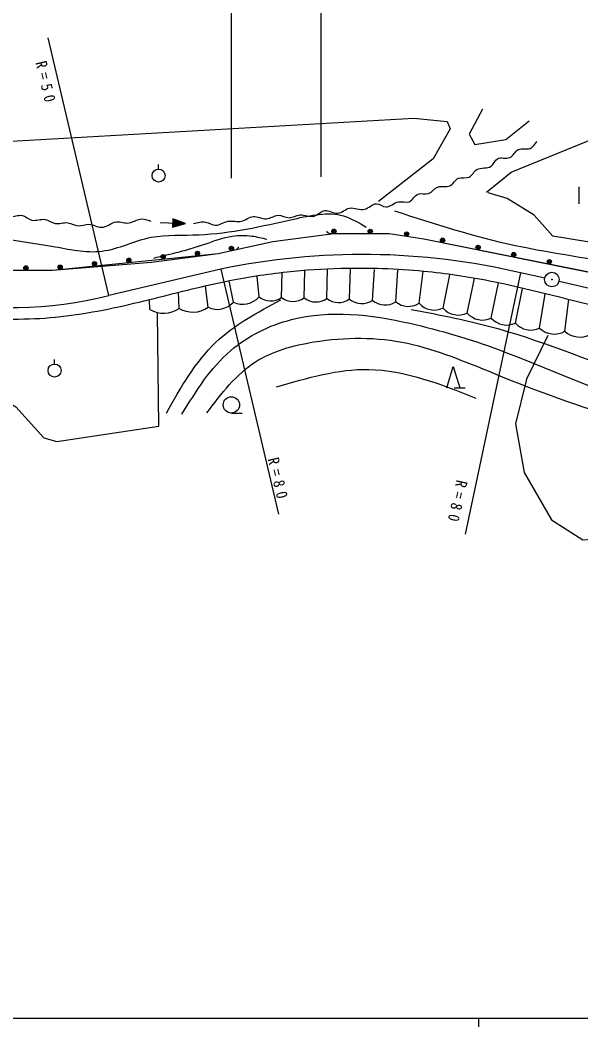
# Model space of a CAD drawing. Units: millimetres, scale not verified. Extents: x 40000 to 680000, y 20000 to 380000.
# Drawn here: x 214580 to 279927, y 204000 to 321328 of the extents above; entities that cross this region are included whole.
import ezdxf

# ---------------------------------------------------------------- set-up
doc = ezdxf.new("R2010")
doc.units = ezdxf.units.MM
doc.header["$LTSCALE"] = 1000
doc.layers.add('M-BGD', color=7, linetype='Continuous', lineweight=25)
doc.layers.add('M-TTL-BAND', color=7, linetype='Continuous', lineweight=25)
doc.styles.add('ＭＳ ゴシック', font='')
doc.styles.get('ＭＳ ゴシック').set_extended_font_data('MS Gothic')

msp = doc.modelspace()

# ---------------------------------------------------------------- linework, layer by layer
at = {"layer": 'M-BGD'}
for p, q in [((239184, 328497), (239184, 302927)), ((249659, 303075), (249659, 328497)), ((224898, 289220), (217831, 319251)), ((230720, 303969), (230720, 304489)), ((279701, 301900), (279701, 299900)), ((230883, 297724), (233858, 297631)), ((250645, 296480), (251145, 296478)), ((251145, 296478), (257588, 296445)), ((257588, 296445), (261631, 295853)), ((261631, 295853), (294704, 289230)), ((239251, 294488), (239740, 294595)), ((218335, 292193), (237667, 294144)), ((237667, 294144), (239251, 294488)), ((193433, 292231), (218335, 292193)), ((237988, 292300), (224898, 289220)), ((237988, 292300), (244709, 263736)), ((250319, 288889), (250397, 292303)), ((252952, 288828), (253098, 292369)), ((255656, 288667), (255872, 292273)), ((258360, 288505), (258580, 292180)), ((242418, 289070), (242205, 291450)), ((245051, 289010), (245118, 291904)), ((247685, 288949), (247758, 292129)), ((261065, 288344), (261560, 292078)), ((263874, 287763), (264674, 291631)), ((272897, 291872), (266442, 261416)), ((266683, 287181), (267517, 291216)), ((275722, 291273), (272897, 291872)), ((236485, 287860), (236192, 290320)), ((239451, 288465), (238946, 290941)), ((269492, 286600), (270342, 290709)), ((272301, 286019), (273135, 290051)), ((277382, 290907), (287178, 288654)), ((229704, 287617), (229663, 288767)), ((233095, 287738), (233029, 289568)), ((275110, 285438), (275768, 289431)), ((278065, 285075), (278520, 288782)), ((218596, 281252), (218596, 281772)), ((265154, 278462), (266454, 278462)), ((239195, 275541), (240445, 275541))]:
    msp.add_line(p, q, dxfattribs=at)
for points in [[(268449, 310947), (266924, 308055), (267555, 306846), (271183, 307425), (273917, 309580)], [(200945, 300440), (202813, 303927), (206051, 306791), (260470, 309905), (264331, 309531), (264704, 308659), (262712, 305173), (256361, 300191)], [(268914, 301262), (271793, 303610), (281628, 307597), (292127, 309812), (292969, 309148), (289336, 302591), (285438, 294706), (276666, 296168), (274496, 298604), (271350, 300553), (269135, 301218)], [(237667, 294144), (244012, 295524), (251145, 296478), (257588, 296445), (261631, 295853)], [(250645, 296480), (250565, 296481), (250515, 296491), (250455, 296521), (250415, 296551), (250385, 296591), (250356, 296652), (250346, 296702), (250346, 296732)], [(261631, 295853), (287617, 290578), (294704, 289230), (301213, 288605), (318128, 288474)], [(239979, 294903), (239988, 294864), (239981, 294801), (239963, 294745), (239924, 294686), (239882, 294646), (239818, 294612), (239740, 294595)], [(193433, 292231), (218335, 292193), (229904, 293132), (237667, 294144)], [(202483, 287581), (201427, 286752), (204292, 276425), (206327, 275822), (211905, 277555), (214091, 276274), (217332, 272656), (218840, 272204), (230749, 274013), (230599, 287204)], [(276076, 284568), (273608, 279487), (272301, 274260), (273318, 268597), (276512, 263080), (280142, 260757), (285659, 261192), (289579, 262354), (296403, 261628), (308455, 259595), (312084, 258143), (318473, 253061), (323845, 251754), (328491, 252190), (334009, 258724), (337348, 267581), (337784, 274695), (335461, 279922)], [(264304, 278462), (265054, 280962), (265804, 278462)]]:
    msp.add_lwpolyline(points, dxfattribs=at)
for points in [[(233858, 297631), (232374, 298157), (232344, 297198)], [(233678, 297636), (232431, 298066), (232406, 297286)], [(233498, 297642), (232488, 297974), (232469, 297374)], [(233318, 297648), (232545, 297882), (232532, 297462)], [(233138, 297653), (232602, 297790), (232595, 297550)], [(232898, 297661), (232659, 297698), (232658, 297638)]]:
    msp.add_lwpolyline(points, close=True, dxfattribs=at)
for centre, radius in [((230720, 303209), 760), ((251146, 296728), 250), ((251146, 296728), 150), ((255378, 296706), 250), ((255378, 296706), 150), ((251146, 296728), 50), ((255378, 296706), 50), ((259624, 296399), 250), ((259624, 296399), 150), ((259624, 296399), 50), ((263805, 295673), 250), ((263805, 295673), 150), ((263805, 295673), 50), ((239198, 294733), 250), ((239198, 294733), 150), ((239198, 294733), 50), ((267954, 294842), 250), ((267954, 294842), 150), ((267954, 294842), 50), ((227248, 293344), 250), ((227248, 293344), 150), ((227248, 293344), 50), ((231250, 293748), 250), ((231250, 293748), 150), ((231250, 293748), 50), ((235252, 294151), 250), ((235252, 294151), 150), ((235252, 294151), 50), ((272104, 294011), 250), ((272104, 294011), 150), ((272104, 294011), 50), ((276254, 293180), 250), ((276254, 293180), 150), ((215251, 292448), 250), ((215251, 292448), 150), ((215251, 292448), 50), ((219244, 292536), 250), ((219244, 292536), 150), ((219244, 292536), 50), ((223246, 292940), 250), ((223246, 292940), 150), ((223246, 292940), 50), ((276254, 293180), 50), ((276553, 291097), 850), ((276553, 291097), 34), ((218596, 280492), 760), ((239195, 276491), 950)]:
    msp.add_circle(centre, radius, dxfattribs=at)
for centre, radius, start, end in [((254486, 214019), 80000, 76.69473, 101.90103), ((213144, 337818), 50000, 259.18724, 283.59581), ((240526, 290768), 2542, 244.97916, 318.09009), ((243775, 290796), 2195, 231.81319, 305.55298), ((246409, 290735), 2195, 231.81319, 305.55298), ((249042, 290675), 2195, 231.81319, 305.55298), ((251676, 290614), 2195, 231.81319, 305.55298), ((254412, 290550), 2258, 229.71352, 303.45331), ((257116, 290389), 2258, 229.71352, 303.45331), ((231306, 290303), 3127, 239.19749, 304.89333), ((234696, 290425), 3127, 239.19749, 304.89333), ((237560, 290163), 2542, 244.97916, 318.09009), ((259820, 290227), 2258, 229.71352, 303.45331), ((262857, 289926), 2390, 221.44073, 295.18053), ((265666, 289345), 2390, 221.44073, 295.18053), ((268475, 288764), 2390, 221.44073, 295.18053), ((271284, 288182), 2390, 221.44073, 295.18053), ((274093, 287601), 2390, 221.44073, 295.18053), ((276830, 287226), 2481, 226.12071, 299.86052), ((279784, 286863), 2481, 226.12071, 299.86052)]:
    msp.add_arc(centre, radius, start, end, dxfattribs=at)
for points, knots in [([(165398, 308127), (165786, 307899), (166174, 307670), (166595, 307678), (166957, 307685), (167344, 307867), (167686, 307807), (168097, 307734), (168443, 307313), (168862, 307208), (169259, 307128), (169722, 307330), (170102, 307208), (170382, 307103), (170619, 306824), (170894, 306737), (171283, 306632), (171747, 306907), (172177, 306909), (172603, 306892), (172997, 306604), (173417, 306545), (173880, 306505), (174370, 306730), (174828, 306673), (175228, 306606), (175603, 306318), (176004, 306267), (176487, 306225), (177011, 306526), (177480, 306459), (177914, 306378), (178299, 305975), (178742, 305882), (179151, 305815), (179608, 306005), (180014, 305929), (180378, 305845), (180699, 305545), (181062, 305459), (181478, 305377), (181949, 305572), (182367, 305502), (182783, 305413), (183147, 305055), (183564, 304967), (183977, 304899), (184442, 305090), (184847, 305010), (185272, 304905), (185627, 304492), (186059, 304389), (186423, 304317), (186841, 304458), (187193, 304367), (187561, 304255), (187854, 303884), (188219, 303747), (188603, 303619), (189065, 303742), (189460, 303640), (189844, 303519), (190159, 303173), (190550, 303063), (190972, 302963), (191482, 303128), (191855, 302956), (192148, 302805), (192353, 302439), (192646, 302271), (193035, 302072), (193575, 302215), (193993, 302058), (194372, 301896), (194651, 301484), (195020, 301330), (195435, 301182), (195956, 301349), (196410, 301266), (196976, 301136), (197436, 300603), (197994, 300497), (198448, 300435), (198961, 300647), (199406, 300539), (199802, 300423), (200142, 300045), (200539, 299962), (200972, 299893), (201472, 300180), (201908, 300112), (202361, 300018), (202745, 299534), (203191, 299449), (203622, 299390), (204107, 299697), (204559, 299684), (205027, 299645), (205462, 299259), (205928, 299213), (206398, 299191), (206899, 299506), (207361, 299449), (207726, 299386), (208065, 299089), (208434, 299021), (208869, 298960), (209344, 299216), (209781, 299171), (210177, 299112), (210540, 298805), (210936, 298743), (211360, 298696), (211820, 298925), (212241, 298871), (212630, 298804), (212984, 298490), (213374, 298422), (213838, 298362), (214353, 298646), (214807, 298572), (215208, 298488), (215560, 298121), (215962, 298016), (216441, 297913), (216989, 298175), (217480, 298101), (217886, 298023), (218253, 297716), (218656, 297631), (219129, 297552), (219647, 297773), (220132, 297716), (220547, 297653), (220940, 297386), (221350, 297353), (221756, 297336), (222177, 297547), (222591, 297545), (223092, 297525), (223587, 297185), (224066, 297182), (224655, 297205), (225215, 297741), (225822, 297823), (226297, 297865), (226803, 297630), (227276, 297695), (227716, 297756), (228128, 298078), (228559, 298144), (228961, 298206), (229380, 298047), (229800, 297888)], [0, 0, 0, 0, 1, 1, 1, 2, 2, 2, 3, 3, 3, 4, 4, 4, 5, 5, 5, 6, 6, 6, 7, 7, 7, 8, 8, 8, 9, 9, 9, 10, 10, 10, 11, 11, 11, 12, 12, 12, 13, 13, 13, 14, 14, 14, 15, 15, 15, 16, 16, 16, 17, 17, 17, 18, 18, 18, 19, 19, 19, 20, 20, 20, 21, 21, 21, 22, 22, 22, 23, 23, 23, 24, 24, 24, 25, 25, 25, 26, 26, 26, 27, 27, 27, 28, 28, 28, 29, 29, 29, 30, 30, 30, 31, 31, 31, 32, 32, 32, 33, 33, 33, 34, 34, 34, 35, 35, 35, 36, 36, 36, 37, 37, 37, 38, 38, 38, 39, 39, 39, 40, 40, 40, 41, 41, 41, 42, 42, 42, 43, 43, 43, 44, 44, 44, 45, 45, 45, 46, 46, 46, 47, 47, 47, 48, 48, 48, 49, 49, 49, 50, 50, 50, 51, 51, 51, 51]), ([(234801, 297610), (235270, 297753), (235739, 297896), (236194, 297796), (236589, 297709), (236973, 297440), (237354, 297424), (237828, 297406), (238297, 297778), (238793, 297889), (239312, 297981), (239865, 297787), (240371, 297889), (240852, 298011), (241290, 298396), (241764, 298446), (242258, 298477), (242789, 298139), (243295, 298167), (243752, 298212), (244189, 298560), (244641, 298585), (245069, 298591), (245510, 298316), (245941, 298306), (246359, 298315), (246766, 298578), (247194, 298631), (247752, 298673), (248348, 298356), (248865, 298492), (249286, 298626), (249652, 299067), (250072, 299142), (250554, 299206), (251107, 298791), (251604, 298817), (252068, 298865), (252483, 299303), (252950, 299420), (253514, 299521), (254150, 299154), (254713, 299281), (255200, 299421), (255634, 299935), (256106, 299931), (256469, 299910), (256853, 299589), (257220, 299560), (257701, 299546), (258143, 300055), (258659, 300163), (259079, 300225), (259551, 300031), (259912, 300163), (260295, 300329), (260543, 300869), (260933, 301045), (261302, 301192), (261796, 301023), (262186, 301138), (262581, 301279), (262863, 301721), (263254, 301880), (263684, 302028), (264239, 301847), (264646, 302020), (265029, 302209), (265272, 302729), (265667, 302901), (266045, 303044), (266558, 302885), (266921, 303041), (267268, 303215), (267465, 303699), (267802, 303923), (268280, 304200), (269029, 303983), (269473, 304294), (269763, 304524), (269915, 304992), (270216, 305176), (270606, 305383), (271230, 305140), (271655, 305315), (272038, 305502), (272248, 306056), (272630, 306243), (273026, 306438), (273609, 306235), (274022, 306383), (274361, 306504), (274586, 306861), (274811, 307218)], [0, 0, 0, 0, 1, 1, 1, 2, 2, 2, 3, 3, 3, 4, 4, 4, 5, 5, 5, 6, 6, 6, 7, 7, 7, 8, 8, 8, 9, 9, 9, 10, 10, 10, 11, 11, 11, 12, 12, 12, 13, 13, 13, 14, 14, 14, 15, 15, 15, 16, 16, 16, 17, 17, 17, 18, 18, 18, 19, 19, 19, 20, 20, 20, 21, 21, 21, 22, 22, 22, 23, 23, 23, 24, 24, 24, 25, 25, 25, 26, 26, 26, 27, 27, 27, 28, 28, 28, 29, 29, 29, 30, 30, 30, 31, 31, 31, 31]), ([(171889, 306201), (178058, 304654), (184227, 303107), (190349, 301293), (195733, 299698), (201081, 297897), (206539, 296824), (210400, 296065), (214317, 295671), (218276, 294993), (220243, 294626), (222225, 294169), (224137, 294407), (226064, 294659), (227917, 295624), (229851, 296018), (231669, 296377), (233559, 296221), (235418, 296311), (239136, 296490), (242690, 297290), (246480, 298143), (248443, 298584), (250470, 299040), (252275, 298509), (253192, 298239), (254053, 297715), (254913, 297190)], [0, 0, 0, 0, 1, 1, 1, 2, 2, 2, 3, 3, 3, 4, 4, 4, 5, 5, 5, 6, 6, 6, 7, 7, 7, 8, 8, 8, 9, 9, 9, 9]), ([(258223, 299099), (262875, 297591), (267527, 296082), (272293, 295067), (276699, 294128), (281204, 293611), (285591, 292579), (287143, 292214), (288681, 291784), (290224, 291378), (292646, 290740), (295081, 290158), (297516, 289576)], [0, 0, 0, 0, 1, 1, 1, 2, 2, 2, 3, 3, 3, 4, 4, 4, 4]), ([(230152, 293601), (232144, 294073), (234137, 294545), (236086, 295213), (237151, 295577), (238203, 296001), (239309, 296165), (240056, 296276), (240828, 296268), (241580, 296165), (242174, 296083), (242756, 295941), (243338, 295799)], [0, 0, 0, 0, 1, 1, 1, 2, 2, 2, 3, 3, 3, 4, 4, 4, 4]), ([(87629, 260476), (90904, 263520), (94180, 266565), (97752, 269279), (99889, 270902), (102132, 272407), (104548, 273547), (106371, 274407), (108292, 275059), (110224, 275660), (113668, 276724), (117132, 277645), (120586, 278617), (126155, 280117), (131674, 281774), (137119, 283672), (141519, 285162), (145865, 286803), (150311, 288181), (153829, 289260), (157409, 290159), (161042, 290750), (164177, 291254), (167353, 291509), (170531, 291620), (173535, 291710), (176536, 291665), (179534, 291496), (181685, 291371), (183833, 291198), (185957, 290874), (188587, 290467), (191180, 289844), (193788, 289299), (196099, 288824), (198423, 288433), (200749, 288015), (203831, 287459), (206918, 286902), (210040, 286648), (213333, 286381), (216665, 286448), (219943, 286855), (223215, 287251), (226437, 287968), (229639, 288761), (232598, 289497), (235538, 290262), (238518, 290874), (240885, 291365), (243280, 291731), (245686, 291993), (247778, 292218), (249879, 292350), (251984, 292407), (255202, 292484), (258424, 292386), (261625, 292076), (264198, 291824), (266758, 291453), (269291, 290957), (273663, 290086), (277956, 288872), (282301, 287891), (284890, 287315), (287499, 286848), (290100, 286316), (291960, 285936), (293816, 285521), (295694, 285280), (297422, 285058), (299168, 284983), (300915, 284907)], [0, 0, 0, 0, 1, 1, 1, 2, 2, 2, 3, 3, 3, 4, 4, 4, 5, 5, 5, 6, 6, 6, 7, 7, 7, 8, 8, 8, 9, 9, 9, 10, 10, 10, 11, 11, 11, 12, 12, 12, 13, 13, 13, 14, 14, 14, 15, 15, 15, 16, 16, 16, 17, 17, 17, 18, 18, 18, 19, 19, 19, 20, 20, 20, 21, 21, 21, 22, 22, 22, 23, 23, 23, 24, 24, 24, 24]), ([(231627, 275530), (233306, 278509), (234985, 281489), (237359, 283754), (239512, 285807), (242236, 287273), (244961, 288738)], [0, 0, 0, 0, 1, 1, 1, 2, 2, 2, 2]), ([(233432, 275397), (235092, 278090), (236752, 280783), (239095, 282802), (241102, 284532), (243610, 285768), (246209, 286432), (250701, 287580), (255465, 287022), (260003, 285997), (263574, 285185), (266961, 284169), (270311, 282947), (276000, 280763), (281520, 278198), (287299, 276559), (295808, 274037), (304903, 273641), (313870, 273365), (319761, 273183), (325597, 273054), (331438, 272639), (333229, 272511), (335019, 272357), (336810, 272203)], [0, 0, 0, 0, 1, 1, 1, 2, 2, 2, 3, 3, 3, 4, 4, 4, 5, 5, 5, 6, 6, 6, 7, 7, 7, 8, 8, 8, 8]), ([(260163, 287617), (263554, 286959), (266945, 286301), (270256, 285374), (276125, 283730), (281743, 281239), (287577, 279392), (287605, 279384), (287633, 279375), (287660, 279366)], [0, 0, 0, 0, 1, 1, 1, 2, 2, 2, 3, 3, 3, 3]), ([(236336, 275543), (238037, 277794), (239738, 280046), (241999, 281496), (243982, 282768), (246396, 283423), (248823, 283819), (252489, 284417), (256185, 284424), (259712, 283673), (263183, 282910), (266445, 281527), (269731, 280189), (275291, 277923), (280919, 275782), (286718, 274381), (292695, 272937), (298854, 272280), (305013, 271622)], [0, 0, 0, 0, 1, 1, 1, 2, 2, 2, 3, 3, 3, 4, 4, 4, 5, 5, 5, 6, 6, 6, 6]), ([(244467, 278592), (248062, 279640), (251657, 280689), (255211, 280624), (259412, 280548), (263555, 278917), (267698, 277285)], [0, 0, 0, 0, 1, 1, 1, 2, 2, 2, 2])]:
    msp.add_open_spline(points, degree=3, knots=knots, dxfattribs=at)
at = {"layer": 'M-TTL-BAND'}
for p, q in [((40000, 205000), (579000, 205000)), ((268000, 205000), (268000, 204000))]:
    msp.add_line(p, q, dxfattribs=at)

# ---------------------------------------------------------------- texts
at = {"layer": 'M-BGD', "char_height": 1320, "attachment_point": 7, "style": 'ＭＳ ゴシック'}
for s, insert, rotation in [('\\T1.67;\\W0.9;R=50', (216338, 316388), 283.3), ('\\T1.67;\\W0.9;R=80', (243400, 270178), 283.3), ('\\T1.67;\\W0.9;R=80', (265424, 267817), 257.8)]:
    msp.add_mtext(s, dxfattribs=dict(at, insert=insert, rotation=rotation))

doc.saveas('drawing.dxf')
